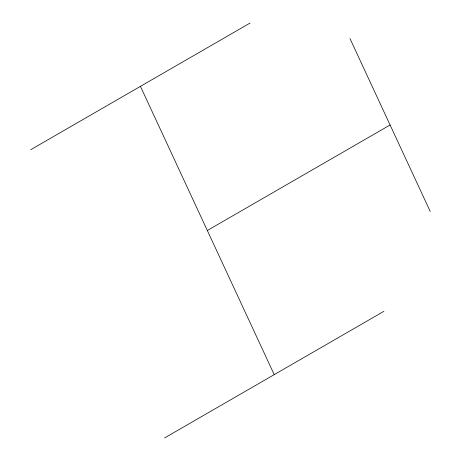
<?xml version="1.0" encoding="UTF-8"?>
<svg xmlns="http://www.w3.org/2000/svg" width="461" height="461" viewBox="0 0 461 461"><rect width="100%" height="100%" fill="white"/><g stroke="black" fill="none" stroke-linecap="round" stroke-linejoin="round"><path stroke-width="0.69" d="M30.772 149.669L250.087 23.05M207.329 230.5L390.092 124.983M164.565 437.95L383.88 311.331M349.951 38.499L430.228 211.466M140.432 86.363L274.22 374.637"/></g></svg>
